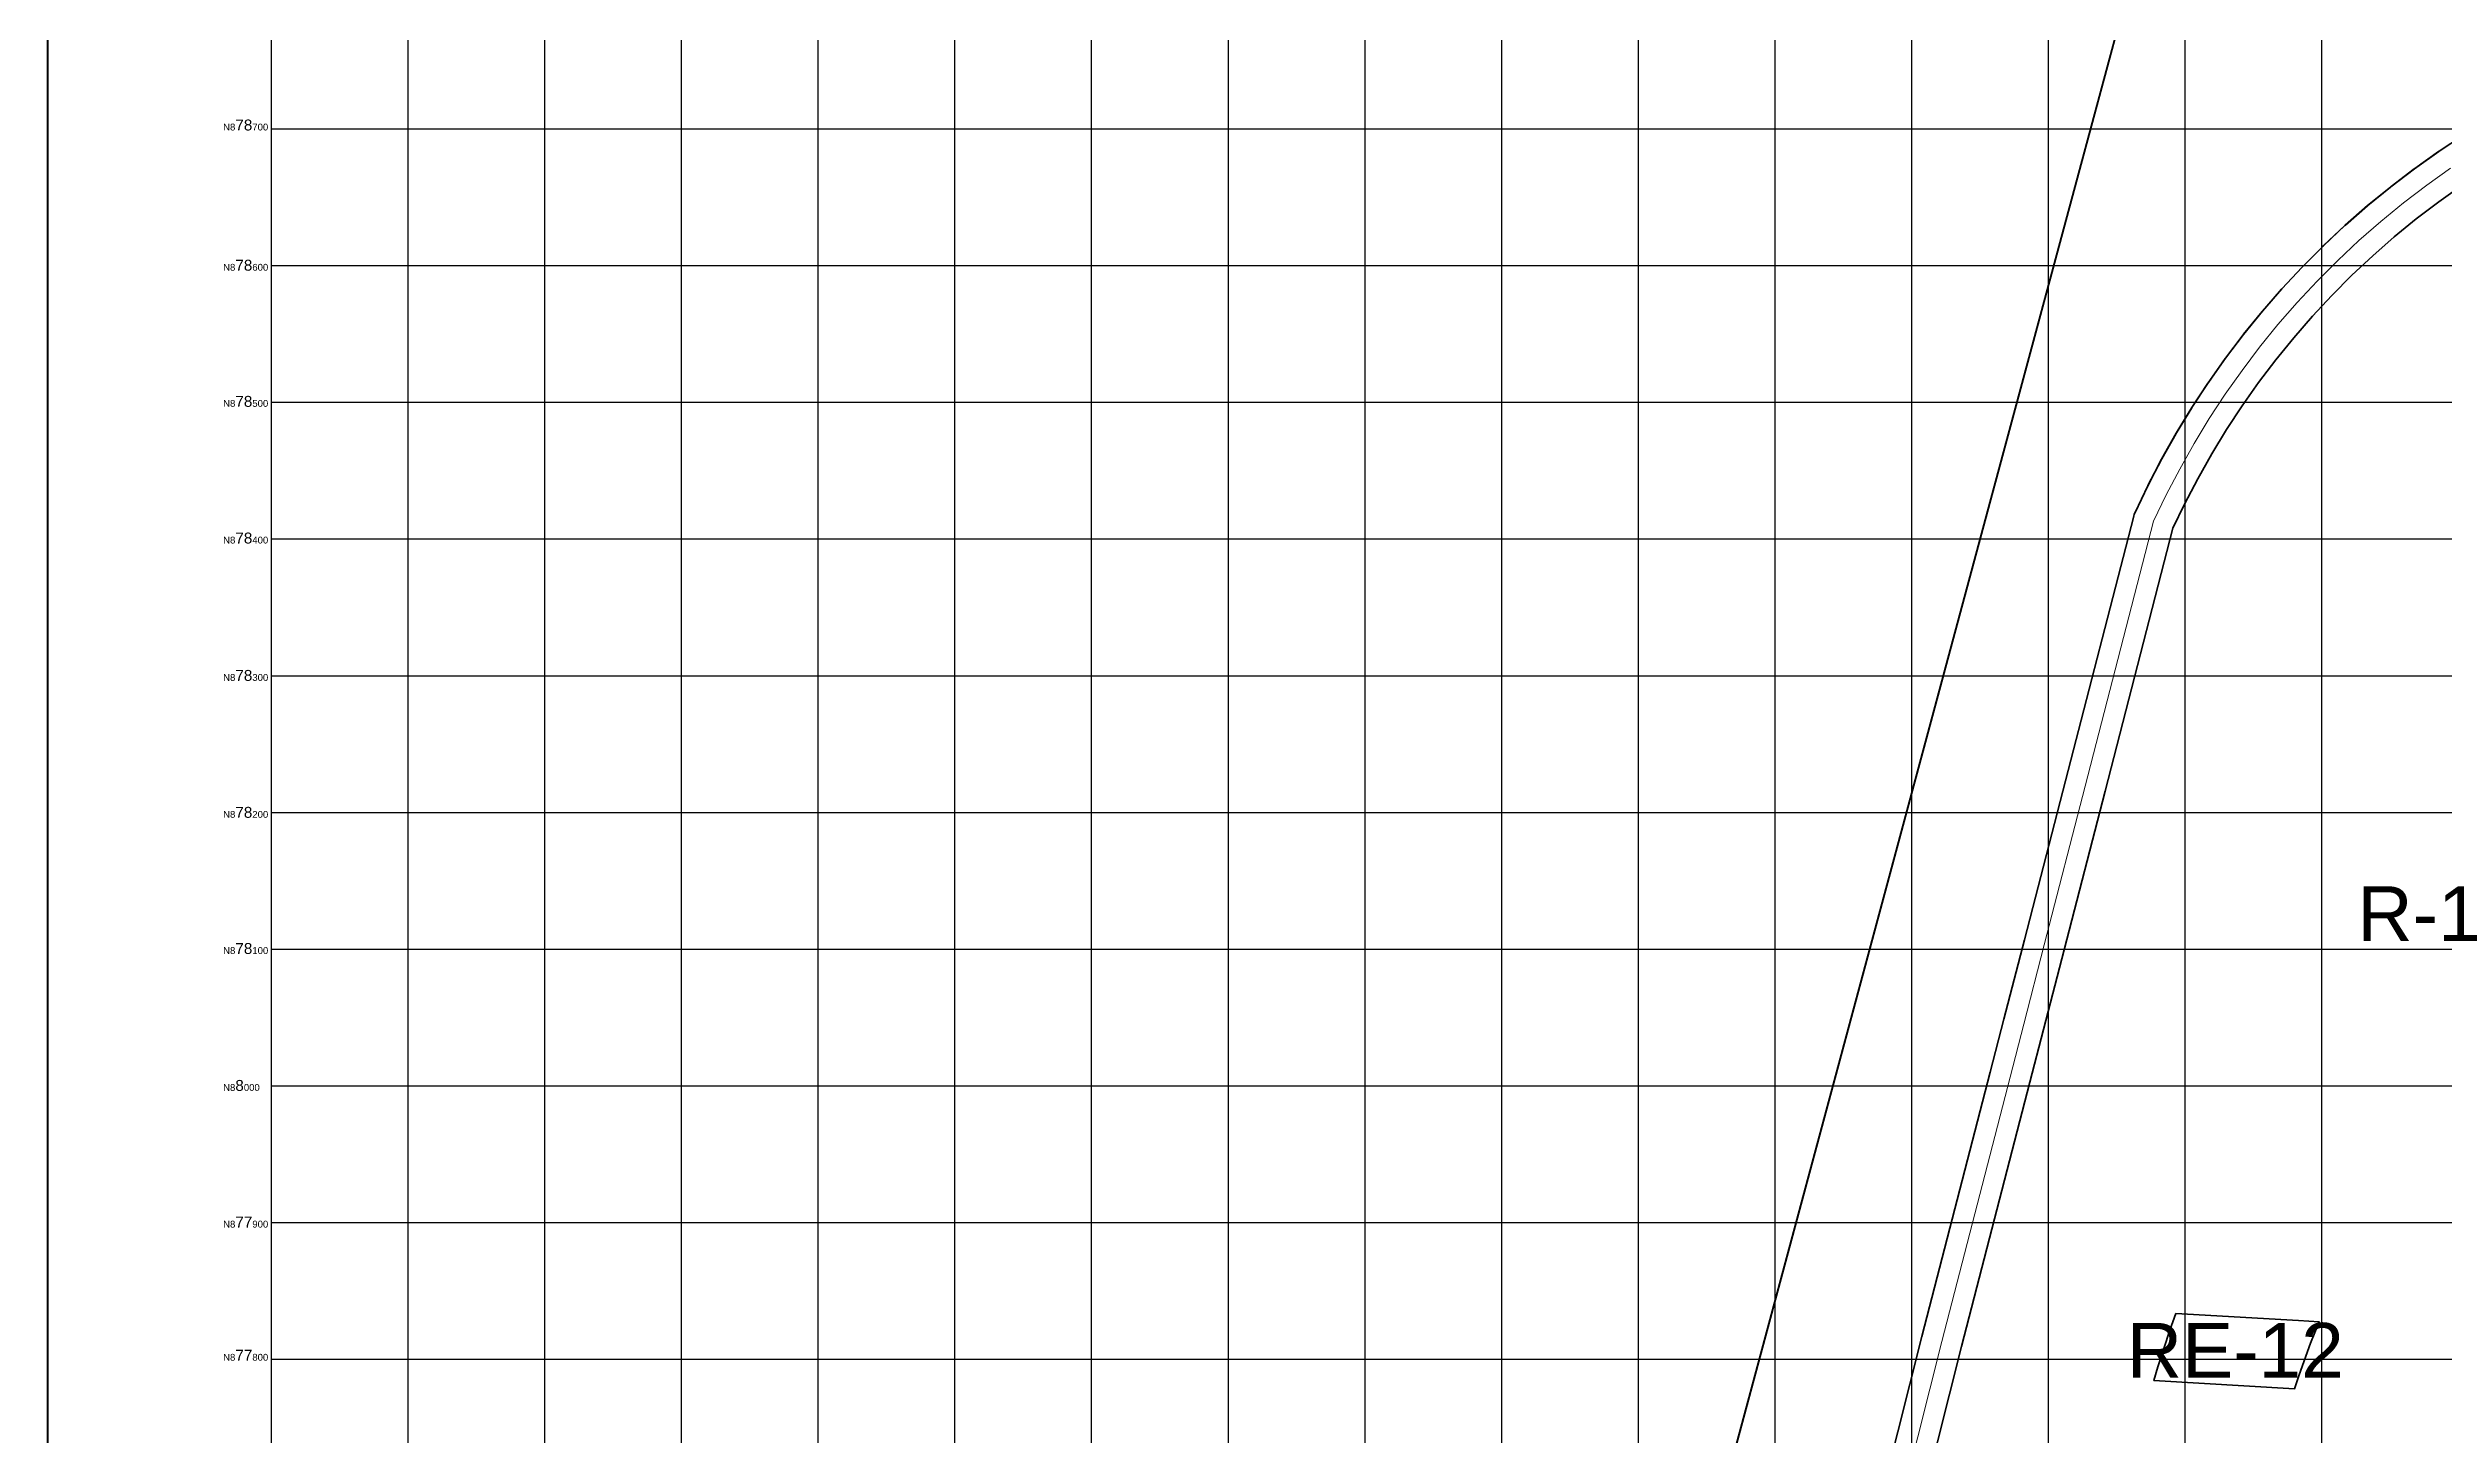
# Model space of a CAD drawing. Header units: millimetres. Extents: x 464536 to 476893, y 870501 to 881610.
# Drawn here: x 464536 to 466289, y 877744 to 878759 of the extents above; entities that cross this region are included whole.
import ezdxf
from ezdxf.enums import TextEntityAlignment as Align

# ---------------------------------------------------------------- set-up
doc = ezdxf.new("R2010")
doc.units = ezdxf.units.MM
for name, color, linetype, lineweight in [('Center_1', 7, 'Continuous', 5), ('Land Use Code', 7, 'Continuous', 35), ('Lay out', 7, 'Continuous', 70), ('Proposed Road Net work', 7, 'Continuous', 35), ('Recreational _ Environmental', 84, 'Continuous', 35), ('Residence', 50, 'Continuous', 35), ('Structure Plan Boundries', 7, 'Continuous', 35)]:
    doc.layers.add(name, color=color, linetype=linetype, lineweight=lineweight)
doc.layers.add('Grid1', color=7, linetype='Continuous')
doc.styles.add('Arial', font='arial.ttf')

msp = doc.modelspace()

# ---------------------------------------------------------------- linework, layer by layer
at = {"layer": 'Center_1'}
msp.add_lwpolyline([(465886.8, 877673.3), (465921.9, 877812.8), (465971.9, 878006.2), (465981.9, 878045), (465996.9, 878103.1), (466026.9, 878219.2), (466076.9, 878413), (466086.1, 878432.3), (466096, 878451.2), (466106.5, 878469.8), (466117.6, 878488.1), (466129.3, 878505.9), (466141.6, 878523.3), (466154.5, 878540.3), (466167.9, 878556.9), (466181.9, 878573), (466196.5, 878588.6), (466211.6, 878603.7), (466227.1, 878618.3), (466243.2, 878632.4), (466259.7, 878645.9), (466276.7, 878658.9), (466294.1, 878671.2)], dxfattribs=at)
msp.add_polyline3d([(465886.8, 877673.3, 0), (465921.9, 877812.8, 0), (465971.9, 878006.2, 0), (465981.9, 878045, 0), (465996.9, 878103.1, 0), (466026.9, 878219.2, 0), (466076.9, 878413, 0), (466086.1, 878432.3, 0), (466096, 878451.2, 0), (466106.5, 878469.8, 0), (466117.6, 878488.1, 0), (466129.3, 878505.9, 0), (466141.6, 878523.3, 0), (466154.5, 878540.3, 0), (466167.9, 878556.9, 0), (466181.9, 878573, 0), (466196.5, 878588.6, 0), (466211.6, 878603.7, 0), (466227.1, 878618.3, 0), (466243.2, 878632.4, 0), (466259.7, 878645.9, 0), (466276.7, 878658.9, 0), (466294.1, 878671.2, 0)], dxfattribs=at)
at = {"layer": 'Grid1'}
for p, q in [((464700, 870600), (464700, 881600)), ((464700, 870600), (464700, 881600)), ((464800, 870600), (464800, 881600)), ((464900, 870600), (464900, 881600)), ((465000, 870600), (465000, 881600)), ((465100, 870600), (465100, 881600)), ((465200, 870600), (465200, 881600)), ((465300, 870600), (465300, 881600)), ((465400, 870600), (465400, 881600)), ((465500, 870600), (465500, 881600)), ((465600, 870600), (465600, 881600)), ((465700, 870600), (465700, 881600)), ((465700, 870600), (465700, 881600)), ((465800, 870600), (465800, 881600)), ((465900, 870600), (465900, 881600)), ((466000, 870600), (466000, 881600)), ((466100, 870600), (466100, 881600)), ((466200, 870600), (466200, 881600)), ((464700, 878700), (472600, 878700)), ((464700, 878600), (472600, 878600)), ((464700, 878600), (472600, 878600)), ((464700, 878500), (472600, 878500)), ((464700, 878400), (472600, 878400)), ((464700, 878300), (472600, 878300)), ((464700, 878200), (472600, 878200)), ((464700, 878100), (472600, 878100)), ((464700, 878000), (472600, 878000)), ((464700, 877900), (472600, 877900)), ((464700, 877800), (472600, 877800))]:
    msp.add_line(p, q, dxfattribs=at)
at = {"layer": 'Lay out'}
msp.add_lwpolyline([(464536.4, 881609.9), (476892.8, 881609.9), (476892.8, 870501.3), (464536.4, 870501.3)], close=True, dxfattribs=at)
at = {"layer": 'Proposed Road Net work'}
for points in [[(465872.2, 877677.1, 0), (465907.4, 877816.5, 0), (465957.4, 878010, 0), (465967.4, 878048.7, 0), (465982.4, 878106.8, 0), (466012.4, 878223, 0), (466062.4, 878416.8, 0), (466062.8, 878418.2, 0), (466063.4, 878419.5, 0), (466072.7, 878439, 0), (466082.8, 878458.4, 0), (466093.5, 878477.4, 0), (466104.9, 878496.1, 0), (466116.9, 878514.3, 0), (466129.5, 878532.2, 0), (466142.7, 878549.6, 0), (466156.5, 878566.6, 0), (466170.8, 878583, 0), (466185.7, 878599, 0), (466201.1, 878614.5, 0), (466217.1, 878629.5, 0), (466233.5, 878643.9, 0), (466250.4, 878657.7, 0), (466267.8, 878670.9, 0), (466285.6, 878683.6, 0), (466303.8, 878695.7, 0)], [(465872.2, 877677.1, 0), (465907.4, 877816.5, 0), (465957.4, 878010, 0), (465967.4, 878048.7, 0), (465982.4, 878106.8, 0), (466012.4, 878223, 0), (466062.4, 878416.8, 0), (466062.8, 878418.2, 0), (466063.4, 878419.5, 0), (466072.7, 878439, 0), (466082.8, 878458.4, 0), (466093.5, 878477.4, 0), (466104.9, 878496.1, 0), (466116.9, 878514.3, 0), (466129.5, 878532.2, 0), (466142.7, 878549.6, 0), (466156.5, 878566.6, 0), (466170.8, 878583, 0), (466185.7, 878599, 0), (466201.1, 878614.5, 0), (466217.1, 878629.5, 0), (466233.5, 878643.9, 0), (466250.4, 878657.7, 0), (466267.8, 878670.9, 0), (466285.6, 878683.6, 0), (466303.8, 878695.7, 0)], [(466302.6, 878658.9, 0), (466285.6, 878646.8, 0), (466269, 878634.2, 0), (466252.9, 878621, 0), (466237.2, 878607.2, 0), (466222, 878593, 0), (466207.3, 878578.2, 0), (466193.1, 878563, 0), (466179.4, 878547.3, 0), (466166.3, 878531.1, 0), (466153.7, 878514.5, 0), (466141.7, 878497.5, 0), (466130.2, 878480, 0), (466119.4, 878462.2, 0), (466109.2, 878444.1, 0), (466099.6, 878425.6, 0), (466091.1, 878407.9, 0), (466041.4, 878215.5, 0), (466011.4, 878099.3, 0), (465996.4, 878041.2, 0), (465986.4, 878002.5, 0), (465936.4, 877809.1, 0), (465901.3, 877669.6, 0)], [(466302.6, 878658.9, 0), (466285.6, 878646.8, 0), (466269, 878634.2, 0), (466252.9, 878621, 0), (466237.2, 878607.2, 0), (466222, 878593, 0), (466207.3, 878578.2, 0), (466193.1, 878563, 0), (466179.4, 878547.3, 0), (466166.3, 878531.1, 0), (466153.7, 878514.5, 0), (466141.7, 878497.5, 0), (466130.2, 878480, 0), (466119.4, 878462.2, 0), (466109.2, 878444.1, 0), (466099.6, 878425.6, 0), (466091.1, 878407.9, 0), (466041.4, 878215.5, 0), (466011.4, 878099.3, 0), (465996.4, 878041.2, 0), (465986.4, 878002.5, 0), (465936.4, 877809.1, 0), (465901.3, 877669.6, 0)]]:
    msp.add_polyline3d(points, dxfattribs=at)
at = {"layer": 'Recreational _ Environmental'}
for points in [[(465750.1, 877657.6, 0), (465948.6, 878394.9, 0), (466187.1, 879280.4, 0), (466257.8, 879543.4, 0), (466281.8, 879632.2, 0), (466349.1, 879532.8, 0)], [(466303.6, 878695.5, 0), (466285.8, 878683.7, 0), (466285.4, 878683.5, 0), (466268, 878671.1, 0), (466267.6, 878670.8, 0), (466250.6, 878657.8, 0), (466250.2, 878657.5, 0), (466233.7, 878644, 0), (466233.6, 878644, 0), (466233.6, 878643.9, 0), (466233.3, 878643.7, 0), (466217.3, 878629.6, 0), (466216.9, 878629.3, 0), (466201.3, 878614.7, 0), (466200.9, 878614.3, 0), (466185.9, 878599.2, 0), (466185.5, 878598.9, 0), (466171, 878583.2, 0), (466170.6, 878582.9, 0), (466156.6, 878566.8, 0), (466156.4, 878566.6, 0), (466156.4, 878566.5, 0), (466156.3, 878566.4, 0), (466142.8, 878549.8, 0), (466142.5, 878549.4, 0), (466129.6, 878532.4, 0), (466129.3, 878532, 0), (466117, 878514.5, 0), (466116.7, 878514.1, 0), (466105, 878496.3, 0), (466104.8, 878495.9, 0), (466093.7, 878477.6, 0), (466093.4, 878477.3, 0), (466082.9, 878458.6, 0), (466082.7, 878458.1, 0), (466072.8, 878439.2, 0), (466072.6, 878438.8, 0), (466063.4, 878419.5, 0), (466062.8, 878418.2, 0), (466062.4, 878416.8, 0), (466012.4, 878223, 0), (465982.4, 878106.8, 0), (465967.4, 878048.7, 0), (465957.4, 878010, 0), (465907.4, 877816.5, 0), (465872.2, 877677.1, 0)]]:
    msp.add_polyline3d(points, dxfattribs=at)
msp.add_polyline3d([(466183.3, 877788.4, 0), (466179.9, 877778.1, 0), (466077.1, 877784.2, 0), (466080, 877794.2, 0), (466088.8, 877821.1, 0), (466093.3, 877833.3, 0), (466182.9, 877828.1, 0), (466198.1, 877827.2, 0), (466191.8, 877811.6, 0)], close=True, dxfattribs=at)
at = {"layer": 'Residence'}
msp.add_polyline3d([(465901.3, 877669.6, 0), (465936.4, 877809.1, 0), (465936.4, 877809.1, 0), (465986.4, 878002.5, 0), (465996.4, 878041.2, 0), (466011.4, 878099.3, 0), (466041.4, 878215.5, 0), (466091.1, 878407.9, 0), (466099.6, 878425.6, 0), (466109.2, 878444.1, 0), (466119.4, 878462.2, 0), (466130.2, 878480, 0), (466141.7, 878497.5, 0), (466153.7, 878514.5, 0), (466166.3, 878531.1, 0), (466179.4, 878547.3, 0), (466193.1, 878563, 0), (466207.3, 878578.2, 0), (466222, 878593, 0), (466237.2, 878607.2, 0), (466252.9, 878621, 0), (466252.9, 878621, 0), (466269, 878634.2, 0), (466285.6, 878646.8, 0), (466302.6, 878658.9, 0)], dxfattribs=at)
msp.add_polyline3d([(466077.1, 877784.2, 0), (466179.9, 877778.1, 0), (466183.3, 877788.4, 0), (466191.8, 877811.6, 0), (466198.1, 877827.2, 0), (466182.9, 877828.1, 0), (466093.3, 877833.3, 0), (466088.8, 877821.1, 0), (466080, 877794.2, 0)], close=True, dxfattribs=at)
at = {"layer": 'Structure Plan Boundries'}
msp.add_lwpolyline([(465747.8, 877648.7), (465948.6, 878394.5), (466187.1, 879280.1), (466257.8, 879543), (466785.6, 881502.9), (468726.9, 881306.8), (468924.8, 881286.8), (469214.8, 881257.5), (469239.4, 881262.7), (469369.1, 881225.1), (469495.1, 881188.8), (469554, 881172.6), (469716.4, 881116.2), (469758.1, 881120.3), (469786.3, 881144.5), (469837, 881230.3)], dxfattribs=at)
msp.add_lwpolyline([(465747.8, 877648.7), (465948.6, 878394.5), (466187.1, 879280.1), (466257.8, 879543), (466785.6, 881502.9), (468726.9, 881306.8), (468924.8, 881286.8), (469214.8, 881257.5), (469239.4, 881262.7), (469369.1, 881225.1), (469495.1, 881188.8), (469554, 881172.6), (469716.4, 881116.2), (469758.1, 881120.3), (469786.3, 881144.5), (469837, 881230.3)], dxfattribs=at)

# ---------------------------------------------------------------- texts
at = {"layer": 'Grid1', "char_height": 5, "width": 7899.308, "attachment_point": 1}
for s, insert in [('{\\fArial|b0|i0|c0|p34;\\C7;N8\\H1.6x;78\\H0.625x;700}', (464664.6, 878706.9)), ('{\\fArial|b0|i0|c0|p34;\\C7;N8\\H1.6x;78\\H0.625x;600}', (464664.6, 878604.3)), ('{\\fArial|b0|i0|c0|p34;\\C7;N8\\H1.6x;78\\H0.625x;500}', (464664.6, 878504.7)), ('{\\fArial|b0|i0|c0|p34;\\C7;N8\\H1.6x;78\\H0.625x;400}', (464664.6, 878404.7)), ('{\\fArial|b0|i0|c0|p34;\\C7;N8\\H1.6x;78\\H0.625x;300}', (464664.6, 878304.2)), ('{\\fArial|b0|i0|c0|p34;\\C7;N8\\H1.6x;78\\H0.625x;200}', (464664.6, 878204)), ('{\\fArial|b0|i0|c0|p34;\\C7;N8\\H1.6x;78\\H0.625x;100}', (464664.6, 878104.4)), ('{\\fArial|b0|i0|c0|p34;\\C7;N8\\H1.6x;8\\H0.625x;000}', (464664.6, 878004.2)), ('{\\fArial|b0|i0|c0|p34;\\C7;N8\\H1.6x;77\\H0.625x;900}', (464664.6, 877904.2)), ('{\\fArial|b0|i0|c0|p34;\\C7;N8\\H1.6x;77\\H0.625x;800}', (464664.6, 877806.8))]:
    msp.add_mtext(s, dxfattribs=dict(at, insert=insert))
at = {"layer": 'Land Use Code', "color": 7, "true_color": 0xffffff, "style": 'Arial'}
for s, p in [('R-1', (466271.1, 878093.8)), ('RE-12', (466136.7, 877774.3))]:
    msp.add_text(s, height=40.08, dxfattribs=at).set_placement(p, align=Align.BOTTOM_CENTER)

doc.saveas('drawing.dxf')
